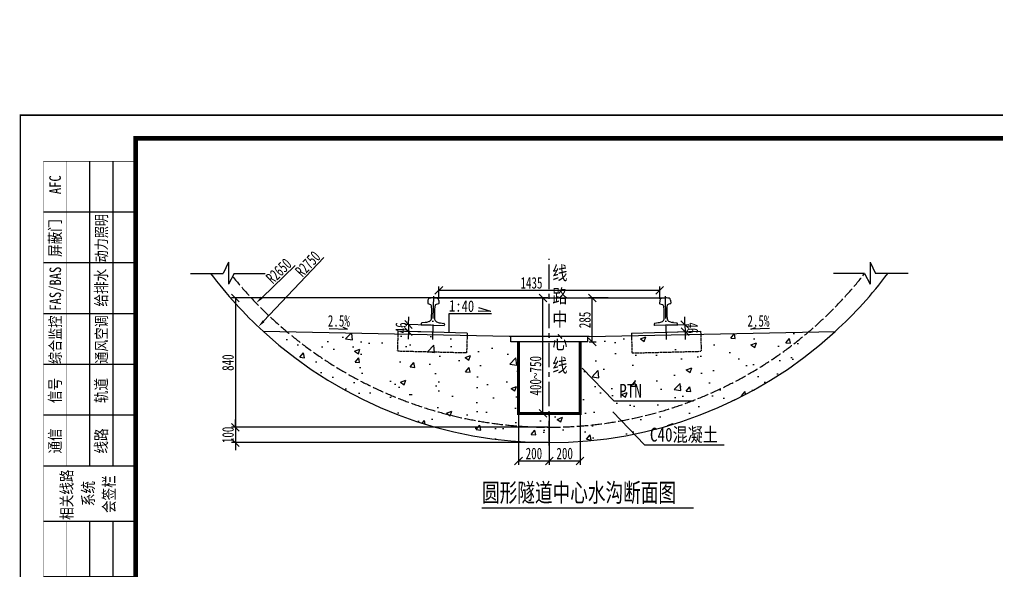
# Model space of a CAD drawing. Header units: inches. Extents: x -74742 to 562475, y -20348 to -3846.
# Drawn here: x 527814 to 534161, y -14392 to -10811 of the extents above; entities that cross this region are included whole.
import ezdxf
from ezdxf.enums import TextEntityAlignment as Align

# ---------------------------------------------------------------- set-up
doc = ezdxf.new("R2010")
doc.units = ezdxf.units.IN
doc.header["$MEASUREMENT"] = 0
doc.header["$PDSIZE"] = -1
for name, pattern in [('ACAD_ISO02W100', [15, 12, -3]), ('ACAD_ISO04W100', [30.5, 24, -3, 0.5, -3]), ('CENTER', [50.8, 31.75, -6.35, 6.35, -6.35]), ('DASHED', [0.5, 0.35, -0.15])]:
    doc.linetypes.add(name, pattern=pattern)
doc.layers.get('DEFPOINTS').update_dxf_attribs({"color": 250})
for name, color, linetype in [('2', 4, 'Continuous'), ('4', 4, 'Continuous'), ('Axes', 7, 'ACAD_ISO04W100'), ('BZ', 7, 'Continuous'), ('GesoftDrawFrameCountersignBlockLayer', 7, 'Continuous'), ('GesoftDrawFrameCountersignLayer', 7, 'Continuous'), ('GesoftDrawFrameFrameBlockLayer', 7, 'Continuous'), ('GesoftDrawFrameInLineLayer', 85, 'Continuous'), ('GesoftDrawFrameOutLineLayer', 180, 'Continuous'), ('GesoftDrawFrameTitleLayer', 7, 'Continuous'), ('Main', 4, 'Continuous'), ('Secondary', 7, 'Continuous'), ('图标注', 3, 'Continuous'), ('尺寸标注', 7, 'Continuous'), ('标注', 3, 'Continuous')]:
    doc.layers.add(name, color=color, linetype=linetype)
doc.styles.add('HZ', font='SimSun.ttf', dxfattribs={"width": 0.7})
doc.styles.add('HZTXT', font='SimSun.ttf', dxfattribs={"width": 0.8})
doc.styles.add('图标注', font='SimSun.ttf', dxfattribs={"width": 0.7})
doc.styles.add('宋体', font='SimSun.ttf', dxfattribs={"width": 0.8})
doc.styles.add('宋体样式', font='SimSun.ttf', dxfattribs={"width": 0.8})
doc.styles.add('宋体样式宽度0.8', font='SimSun.ttf', dxfattribs={"width": 0.8})
doc.styles.add('条形码', font='BC_C39.FBC', dxfattribs={"height": 11})
doc.dimstyles.new('尺寸标注', dxfattribs={"dimtxt": 75, "dimasz": 50, "dimexe": 25, "dimexo": 10, "dimgap": 10, "dimtad": 1, "dimdec": 0, "dimzin": 0, "dimdsep": 46, "dimtxsty": 'HZ', "dimblk": 'OBLIQUE', "dimcen": 0.09, "dimclrt": 7, "dimazin": 2, "dimtfac": 1, "dimtdec": 0, "dimtix": 1, "dimtmove": 1, "dimatfit": 3, "dimfxl": 0, "dimtolj": 1, "dimtzin": 0, "dimarcsym": 0})

# ---------------------------------------------------------------- blocks, each defined once
blk = doc.blocks.new('_OBLIQUE')
at = {"color": 0, "linetype": 'ByBlock'}
blk.add_line((-0.5, -0.5), (0.5, 0.5), dxfattribs=at)
blk = doc.blocks.new('*D23')
at = {"layer": 'BZ', "color": 0, "lineweight": -2, "transparency": 16777216}
for p, q in [((530538.6, -12627.2), (530538.6, -12545.8)), ((531973.5, -12627.2), (531973.5, -12545.8)), ((530538.6, -12570.8), (531973.5, -12570.8))]:
    blk.add_line(p, q, dxfattribs=at)
at = {"layer": 'DEFPOINTS', "color": 0, "transparency": 16777216}
for p in [(531973.5, -12570.8), (530538.6, -12637.2), (531973.5, -12637.2)]:
    blk.add_point(p, dxfattribs=at)
at = {"layer": 'BZ', "color": 0, "lineweight": -2, "transparency": 16777216, "xscale": 50, "yscale": 50, "zscale": 50, "rotation": 180}
blk.add_blockref('_OBLIQUE', (530538.6, -12570.8), dxfattribs=at)
at = {"layer": 'BZ', "color": 0, "lineweight": -2, "transparency": 16777216, "xscale": 50, "yscale": 50, "zscale": 50}
blk.add_blockref('_OBLIQUE', (531973.5, -12570.8), dxfattribs=at)
at = {"layer": 'BZ', "color": 7, "transparency": 16777216, "insert": (531140.4, -12523.3), "char_height": 75, "attachment_point": 5, "style": 'HZ'}
blk.add_mtext('\\A1;1435', dxfattribs=at)
blk = doc.blocks.new('*D24')
at = {"layer": 'BZ', "color": 0, "lineweight": -2, "transparency": 16777216}
for p, q in [((530538.6, -12627.2), (530538.6, -12545.8)), ((531973.5, -12627.2), (531973.5, -12545.8)), ((530538.6, -12570.8), (531973.5, -12570.8))]:
    blk.add_line(p, q, dxfattribs=at)
at = {"layer": 'DEFPOINTS', "color": 0, "transparency": 16777216}
for p in [(531973.5, -12570.8), (530538.6, -12637.2), (531973.5, -12637.2)]:
    blk.add_point(p, dxfattribs=at)
at = {"layer": 'BZ', "color": 0, "lineweight": -2, "transparency": 16777216, "xscale": 50, "yscale": 50, "zscale": 50, "rotation": 180}
blk.add_blockref('_OBLIQUE', (530538.6, -12570.8), dxfattribs=at)
at = {"layer": 'BZ', "color": 0, "lineweight": -2, "transparency": 16777216, "xscale": 50, "yscale": 50, "zscale": 50}
blk.add_blockref('_OBLIQUE', (531973.5, -12570.8), dxfattribs=at)
at = {"layer": 'BZ', "color": 7, "transparency": 16777216, "insert": (531140.4, -12523.3), "char_height": 75, "attachment_point": 5, "style": 'HZ'}
blk.add_mtext('\\A1;1435', dxfattribs=at)
blk = doc.blocks.new('*D12')
at = {"layer": 'BZ', "color": 0, "lineweight": -2, "transparency": 16777216}
for p, q in [((531246.1, -12621), (529191.4, -12621)), ((529216.4, -12621), (529216.4, -13461)), ((531246.1, -13461), (529191.4, -13461))]:
    blk.add_line(p, q, dxfattribs=at)
at = {"layer": 'DEFPOINTS', "color": 0, "transparency": 16777216}
for p in [(531256.1, -12621), (529216.4, -13461), (531256.1, -13461)]:
    blk.add_point(p, dxfattribs=at)
at = {"layer": 'BZ', "color": 0, "lineweight": -2, "transparency": 16777216, "xscale": 50, "yscale": 50, "zscale": 50}
for p, rotation in [((529216.4, -12621), 90), ((529216.4, -13461), 270)]:
    blk.add_blockref('_OBLIQUE', p, dxfattribs=dict(at, rotation=rotation))
at = {"layer": 'BZ', "color": 7, "transparency": 16777216, "insert": (529168.9, -13041), "char_height": 75, "attachment_point": 5, "rotation": 90, "style": 'HZ'}
blk.add_mtext('\\A1;840', dxfattribs=at)
blk = doc.blocks.new('*D10')
at = {"layer": 'BZ', "color": 0, "lineweight": -2, "transparency": 16777216}
for p, q in [((531246.1, -12621), (531189.6, -12621)), ((531214.6, -13371), (531214.6, -12621)), ((531246.1, -13371), (531189.6, -13371))]:
    blk.add_line(p, q, dxfattribs=at)
at = {"layer": 'DEFPOINTS', "color": 0, "transparency": 16777216}
for p in [(531214.6, -12621), (531256.1, -12621), (531256.1, -13371)]:
    blk.add_point(p, dxfattribs=at)
at = {"layer": 'BZ', "color": 0, "lineweight": -2, "transparency": 16777216, "xscale": 50, "yscale": 50, "zscale": 50}
for p, rotation in [((531214.6, -12621), 90), ((531214.6, -13371), 270)]:
    blk.add_blockref('_OBLIQUE', p, dxfattribs=dict(at, rotation=rotation))
at = {"layer": 'BZ', "color": 7, "transparency": 16777216, "insert": (531167.1, -13126.5), "char_height": 75, "attachment_point": 5, "rotation": 90, "style": 'HZ'}
blk.add_mtext('\\A1;400{\\fTimes New Roman|b0|i0|c0|p18;~}750', dxfattribs=at)
blk = doc.blocks.new('*D8')
at = {"layer": 'BZ', "color": 0, "lineweight": -2, "transparency": 16777216}
for p, q in [((531056.1, -13381), (531056.1, -13704.6)), ((531256.1, -13381), (531256.1, -13704.6)), ((531056.1, -13679.6), (531256.1, -13679.6))]:
    blk.add_line(p, q, dxfattribs=at)
at = {"layer": 'DEFPOINTS', "color": 0, "transparency": 16777216}
for p in [(531056.1, -13371), (531256.1, -13371), (531256.1, -13679.6)]:
    blk.add_point(p, dxfattribs=at)
at = {"layer": 'BZ', "color": 0, "lineweight": -2, "transparency": 16777216, "xscale": 50, "yscale": 50, "zscale": 50, "rotation": 180}
blk.add_blockref('_OBLIQUE', (531056.1, -13679.6), dxfattribs=at)
at = {"layer": 'BZ', "color": 0, "lineweight": -2, "transparency": 16777216, "xscale": 50, "yscale": 50, "zscale": 50}
blk.add_blockref('_OBLIQUE', (531256.1, -13679.6), dxfattribs=at)
at = {"layer": 'BZ', "color": 7, "transparency": 16777216, "insert": (531156.1, -13632.1), "char_height": 75, "attachment_point": 5, "style": 'HZ'}
blk.add_mtext('\\A1;200', dxfattribs=at)
blk = doc.blocks.new('*D19')
at = {"layer": 'DEFPOINTS', "color": 0, "transparency": 16777216}
for p in [(531256.1, -13371), (531456.1, -13371), (531456.1, -13679.6)]:
    blk.add_point(p, dxfattribs=at)
at = {"layer": '尺寸标注', "color": 0, "lineweight": -2, "transparency": 16777216}
for p, q in [((531256.1, -13381), (531256.1, -13704.6)), ((531456.1, -13381), (531456.1, -13704.6)), ((531256.1, -13679.6), (531456.1, -13679.6))]:
    blk.add_line(p, q, dxfattribs=at)
at = {"layer": '尺寸标注', "color": 0, "lineweight": -2, "transparency": 16777216, "xscale": 50, "yscale": 50, "zscale": 50, "rotation": 180}
blk.add_blockref('_OBLIQUE', (531256.1, -13679.6), dxfattribs=at)
at = {"layer": '尺寸标注', "color": 0, "lineweight": -2, "transparency": 16777216, "xscale": 50, "yscale": 50, "zscale": 50}
blk.add_blockref('_OBLIQUE', (531456.1, -13679.6), dxfattribs=at)
at = {"layer": '尺寸标注', "color": 7, "transparency": 16777216, "insert": (531356.1, -13632.1), "char_height": 75, "attachment_point": 5, "style": 'HZ'}
blk.add_mtext('\\A1;200', dxfattribs=at)
blk = doc.blocks.new('*D15')
at = {"layer": 'DEFPOINTS', "color": 0, "transparency": 16777216}
for p in [(531256.1, -10811), (529351.8, -12654)]:
    blk.add_point(p, dxfattribs=at)
at = {"layer": '尺寸标注', "color": 0, "lineweight": -2, "transparency": 16777216}
blk.add_line((529604.4, -12409.5), (529387.7, -12619.2), dxfattribs=at)
at = {"layer": '尺寸标注', "color": 0, "transparency": 16777216}
blk.add_solid([(529381.9, -12613.2), (529393.5, -12625.2), (529351.8, -12654)], dxfattribs=at)
at = {"layer": '尺寸标注', "color": 7, "transparency": 16777216, "insert": (529499, -12445.4), "char_height": 75, "attachment_point": 5, "rotation": 44.06209, "style": 'HZ'}
blk.add_mtext('\\A1;R2650', dxfattribs=at)
blk = doc.blocks.new('*D16')
at = {"layer": 'DEFPOINTS', "color": 0, "transparency": 16777216}
for p in [(531256.1, -10811), (529365.7, -12808.3)]:
    blk.add_point(p, dxfattribs=at)
at = {"layer": '尺寸标注', "color": 0, "lineweight": -2, "transparency": 16777216}
blk.add_line((529791.2, -12358.7), (529400, -12772), dxfattribs=at)
at = {"layer": '尺寸标注', "color": 0, "transparency": 16777216}
blk.add_solid([(529394, -12766.2), (529406.1, -12777.7), (529365.7, -12808.3)], dxfattribs=at)
at = {"layer": '尺寸标注', "color": 7, "transparency": 16777216, "insert": (529687.4, -12399.2), "char_height": 75, "attachment_point": 5, "rotation": 46.57407, "style": 'HZ'}
blk.add_mtext('\\A1;R2750', dxfattribs=at)
blk = doc.blocks.new('*D25')
at = {"layer": 'DEFPOINTS', "color": 0, "transparency": 16777216}
for p in [(531256.1, -13461), (529216.4, -13561), (531256.1, -13561)]:
    blk.add_point(p, dxfattribs=at)
at = {"layer": '尺寸标注', "color": 0, "lineweight": -2, "transparency": 16777216}
for p, q in [((529216.4, -13461), (529216.4, -13411)), ((531246.1, -13461), (529191.4, -13461)), ((529216.4, -13461), (529216.4, -13561)), ((531246.1, -13561), (529191.4, -13561)), ((529216.4, -13561), (529216.4, -13611))]:
    blk.add_line(p, q, dxfattribs=at)
at = {"layer": '尺寸标注', "color": 0, "lineweight": -2, "transparency": 16777216, "xscale": 50, "yscale": 50, "zscale": 50}
for p, rotation in [((529216.4, -13461), 270), ((529216.4, -13561), 90)]:
    blk.add_blockref('_OBLIQUE', p, dxfattribs=dict(at, rotation=rotation))
at = {"layer": '尺寸标注', "color": 7, "transparency": 16777216, "insert": (529168.9, -13511), "char_height": 75, "attachment_point": 5, "rotation": 90, "style": 'HZ'}
blk.add_mtext('\\A1;100', dxfattribs=at)
blk = doc.blocks.new('*D13')
at = {"color": 0, "lineweight": -2, "transparency": 16777216}
for p, q in [((531638.1, -12621), (531510, -12621)), ((531535, -12906.5), (531535, -12621)), ((531516.1, -12906.5), (531560, -12906.5))]:
    blk.add_line(p, q, dxfattribs=at)
at = {"layer": 'DEFPOINTS', "color": 0, "transparency": 16777216}
for p in [(531535, -12621), (531648.1, -12621), (531506.1, -12906.5)]:
    blk.add_point(p, dxfattribs=at)
at = {"color": 0, "lineweight": -2, "transparency": 16777216, "xscale": 50, "yscale": 50, "zscale": 50}
for p, rotation in [((531535, -12621), 90), ((531535, -12906.5), 270)]:
    blk.add_blockref('_OBLIQUE', p, dxfattribs=dict(at, rotation=rotation))
at = {"color": 7, "transparency": 16777216, "insert": (531487.5, -12763.7), "char_height": 75, "attachment_point": 5, "rotation": 90, "style": 'HZ'}
blk.add_mtext('\\A1;285', dxfattribs=at)
blk = doc.blocks.new('杭州4号线二期会签定义_2e1cf7a908f61d0b50dc33cccab90907')
at = {"layer": 'GesoftDrawFrameCountersignLayer', "color": 7}
for p, q in [((0, 271), (-20, 271)), ((0, 260), (-20, 260)), ((0, 249), (-20, 249)), ((0, 238), (-20, 238)), ((0, 227), (-20, 227)), ((0, 216), (-20, 216)), ((0, 204), (-20, 204)), ((0, 192), (-20, 192)), ((0, 180), (-20, 180)), ((0, 168), (-20, 168)), ((0, 156), (-20, 156)), ((0, 144), (-20, 144)), ((0, 132), (-20, 132)), ((0, 120), (-20, 120)), ((0, 108), (-20, 108)), ((0, 96), (-20, 96)), ((0, 84), (-20, 84)), ((0, 72), (-20, 72)), ((0, 60), (-20, 60)), ((0, 48), (-20, 48)), ((0, 36), (-20, 36)), ((0, 24), (-20, 24)), ((0, 12), (-20, 12)), ((0, 0), (-20, 0))]:
    blk.add_line(p, q, dxfattribs=at)
for points in [[(0, 285), (0, 0)], [(-10, 282), (-10, 216)], [(-5, 282), (-5, 216)], [(-10, 204), (-10, 0)], [(-5, 204), (-5, 0)]]:
    blk.add_lwpolyline(points, dxfattribs=at)
at = {"layer": 'GesoftDrawFrameCountersignLayer', "color": 7, "const_width": 0.1}
for points in [[(0, 282), (-20, 282)], [(-20, 282), (-20, 0)], [(-15, 282), (-15, 216)], [(-15, 204), (-15, 0)]]:
    blk.add_lwpolyline(points, dxfattribs=at)
at = {"layer": 'GesoftDrawFrameCountersignLayer', "color": 7, "style": '宋体样式宽度0.8', "width": 0.8}
for s, height, p in [('AFC', 2.5, (-16.23, 274.9)), ('屏蔽门', 2.5, (-16.23, 261.3)), ('动力照明', 2.4, (-6.23, 260.11)), ('FAS/BAS', 2.5, (-16.18, 249.65)), ('给排水', 2.5, (-6.23, 250.53)), ('综合监控', 2.4, (-16.23, 238.11)), ('通风空调', 2.4, (-6.23, 238.15)), ('信号', 2.5, (-16.23, 229.63)), ('轨道', 2.5, (-6.23, 229.63)), ('通信', 2.5, (-16.23, 218.69)), ('线路', 2.5, (-6.23, 218.69)), ('相关线路', 2.5, (-13.71, 204.33)), ('会签栏', 2.5, (-4.54, 205.81)), ('系统', 2.5, (-9.05, 207.31)), ('导向标识', 2.5, (-16.23, 180.42)), ('大里程区间', 2, (-6.48, 180.42)), ('小里程区间', 2, (-6.48, 168.42)), ('装修', 2.5, (-16.23, 171.23)), ('电力监控', 2.5, (-16.23, 156.42)), ('民用通信', 2.5, (-6.23, 156.42)), ('杂散电流', 2.5, (-16.23, 144.42)), ('轨旁', 2.5, (-6.23, 147.23)), ('接触网', 2.5, (-16.23, 133.8)), ('管线综合', 2.5, (-6.23, 132.42)), ('供电系统', 2.5, (-16.23, 120.42)), ('人防', 2.5, (-6.23, 123.23)), ('轨道', 2.5, (-16.23, 111.23)), ('电扶梯', 2.5, (-6.23, 109.8)), ('限界', 2.5, (-16.23, 99.23)), ('屏蔽门', 2.5, (-6.23, 97.8)), ('线路', 2.5, (-16.23, 87.23)), ('AFC', 2.5, (-6.23, 87.9)), ('气灭', 2.5, (-16.23, 75.23)), ('门禁', 2.5, (-6.23, 75.23)), ('动照', 2.5, (-16.23, 63.23)), ('BAS', 2.5, (-6.23, 63.9)), ('给排水', 2.5, (-16.23, 49.8)), ('FAS', 2.5, (-6.23, 51.9)), ('通风空调', 2.5, (-16.23, 36.42)), ('综合监控', 2.5, (-6.23, 36.42)), ('结构', 2.5, (-16.23, 27.23)), ('信号', 2.5, (-6.23, 27.23)), ('建筑', 2.5, (-16.23, 15.23)), ('通信', 2.5, (-6.23, 15.23)), ('会签专业   ', 2.5, (-16.23, 0.39)), ('会签专业   ', 2.5, (-5.73, 0.39)), ('签名', 2.5, (-10.85, 3.22)), ('签名', 2.5, (-1.35, 3.22))]:
    blk.add_text(s, height=height, rotation=90, dxfattribs=at).set_placement(p)
blk = doc.blocks.new('1.75_cc4a936f11f0dce201581042e7c3c253')
at = {"layer": 'GesoftDrawFrameInLineLayer', "color": 0, "const_width": 1}
blk.add_lwpolyline([(0, 0), (0, 287), (-1125, 287), (-1125, 0), (0, 0)], dxfattribs=at)
at = {"layer": 'GesoftDrawFrameOutLineLayer', "color": 0, "const_width": 0.35}
blk.add_lwpolyline([(5, -5), (5, 292), (-1150, 292), (-1150, -5), (5, -5)], dxfattribs=at)
blk = doc.blocks.new('GESOFT00000000NEW_049a35bf7f0736cc4250df00ece10f93_cc4a936f11f0dce201581042e7c3c253_2e1cf7a908f61d0b50dc33cccab90907')
at = {"layer": 'GesoftDrawFrameCountersignBlockLayer'}
blk.add_blockref('杭州4号线二期会签定义_2e1cf7a908f61d0b50dc33cccab90907', (-1125, 0), dxfattribs=at)
at = {"layer": 'GesoftDrawFrameFrameBlockLayer'}
blk.add_blockref('1.75_cc4a936f11f0dce201581042e7c3c253', (0, 0), dxfattribs=at)
at = {"layer": 'GesoftDrawFrameTitleLayer', "color": 7, "style": '条形码', "width": 2}
blk.add_attdef('BARCODE', (-2.8, 60.5), '', height=6, rotation=90, dxfattribs=at)
at = {"layer": 'GesoftDrawFrameTitleLayer', "style": '宋体样式'}
for tag, height, width, p in [('GCMC0', 3.6, 0.8, (-40, 43.4)), ('SHEJI', 2.5, 0.8, (-154, 35.2)), ('SHEJI2', 2.5, 0.8, (-137.76, 35.27)), ('SJJD', 2.5, 0.8, (-14, 34.4)), ('JIAOHE', 2.5, 0.8, (-154, 28.8)), ('JIAOHE2', 2.5, 0.8, (-137.61, 28.83)), ('VERSION0', 2.5, 0.8, (-14, 26.4)), ('ZTSD', 2.5, 0.8, (-190, 24)), ('ZYFZR1', 2.5, 0.8, (-154, 22.4)), ('ZYFZR2', 2.5, 0.8, (-137.76, 22.24)), ('CEMING', 4, 0.7, (-84, 22.59)), ('BILI', 2.5, 0.8, (-14, 18.4)), ('XMFZR1', 2.5, 0.8, (-154, 16)), ('XMFZR2', 2.5, 0.8, (-137.98, 16.22)), ('DOCNAME0', 3.5, 0.9, (-84, 13.27)), ('SENHE', 2.5, 0.8, (-154, 9.6)), ('SENHE2', 2.5, 0.8, (-137.41, 9.52)), ('DOCNAME2', 3.5, 0.9, (-84, 9.42)), ('RIQI', 2.5, 0.8, (-14, 10.4)), ('XTSD', 2.5, 0.8, (-190, 4.8)), ('SENDING', 2.5, 0.8, (-154, 3.2)), ('SENDING2', 2.5, 0.8, (-137.41, 3.81)), ('TUHAO', 2.5, 0.8, (-91.5, 3.2)), ('PROJECTNO', 2.5, 0.8, (-47.5, 3.2)), ('PAGENUMBER', 2.5, 0.8, (-31.78, 3.83)), ('PAGECOUNT', 2.5, 0.8, (-10.8, 3.83))]:
    blk.add_attdef(tag, text='', height=height, dxfattribs=dict(at, width=width)).set_placement(p, align=Align.MIDDLE_CENTER)
blk.add_attdef('PIANMING', text='', height=4, dxfattribs=at).set_placement((-84, 31.09), align=Align.MIDDLE_CENTER)
blk = doc.blocks.new('*D136')
at = {"layer": 'DEFPOINTS', "color": 0, "transparency": 16777216}
for p in [(530499.1, -12797), (530340.7, -12839), (530498, -12843)]:
    blk.add_point(p, dxfattribs=at)
at = {"layer": '尺寸标注', "color": 0, "lineweight": -2, "transparency": 16777216}
for p, q in [((530341.9, -12793.1), (530343.1, -12743.1)), ((530489.1, -12796.7), (530316.9, -12792.4)), ((530341.9, -12793.1), (530340.7, -12839)), ((530488, -12842.7), (530315.7, -12838.4)), ((530340.7, -12839), (530339.5, -12889))]:
    blk.add_line(p, q, dxfattribs=at)
at = {"layer": '尺寸标注', "color": 0, "lineweight": -2, "transparency": 16777216, "xscale": 50, "yscale": 50, "zscale": 50}
for p, rotation in [((530340.7, -12839), 88.56790381606521), ((530341.9, -12793.1), 268.5679038160652)]:
    blk.add_blockref('_OBLIQUE', p, dxfattribs=dict(at, rotation=rotation))
at = {"layer": '尺寸标注', "color": 7, "transparency": 16777216, "insert": (530293.8, -12814.9), "char_height": 75, "attachment_point": 5, "rotation": 88.5679, "style": 'HZ'}
blk.add_mtext('\\A1;46', dxfattribs=at)
blk = doc.blocks.new('*D137')
at = {"layer": 'DEFPOINTS', "color": 0, "transparency": 16777216}
for p in [(532013, -12797), (532014.1, -12843), (532138.6, -12839.9)]:
    blk.add_point(p, dxfattribs=at)
at = {"layer": '尺寸标注', "color": 0, "lineweight": -2, "transparency": 16777216}
for p, q in [((532137.4, -12793.9), (532136.2, -12743.9)), ((532023, -12796.7), (532162.4, -12793.2)), ((532137.4, -12793.9), (532138.6, -12839.9)), ((532024.1, -12842.7), (532163.6, -12839.2)), ((532138.6, -12839.9), (532139.8, -12889.8))]:
    blk.add_line(p, q, dxfattribs=at)
at = {"layer": '尺寸标注', "color": 0, "lineweight": -2, "transparency": 16777216, "xscale": 50, "yscale": 50, "zscale": 50}
for p, rotation in [((532137.4, -12793.9), 271.4321002293535), ((532138.6, -12839.9), 91.43210022935348)]:
    blk.add_blockref('_OBLIQUE', p, dxfattribs=dict(at, rotation=rotation))
at = {"layer": '尺寸标注', "color": 7, "transparency": 16777216, "insert": (532185.5, -12815.7), "char_height": 75, "attachment_point": 5, "rotation": 271.4321, "style": 'HZ'}
blk.add_mtext('\\A1;46', dxfattribs=at)

msp = doc.modelspace()

# ---------------------------------------------------------------- hatches: boundary and pattern name
at = {"layer": '尺寸标注'}
h = msp.add_hatch(dxfattribs=at)
h.set_pattern_fill('AR-CONC', color=256, scale=50)
h.set_pattern_definition([(50, (606452.37, -8626.6), (358.6301, -31.3761), [37.5, -412.5]), (355, (606452.37, -8626.6), (-69.3757, 376.096), [30, -330]), (100.45144, (606482.25, -8629.2), (289.2544, 344.72), [31.8701, -350.571]), (46.1842, (606452.37, -8526.6), (533.6207, -82.7596), [56.25, -618.75]), (96.6356, (606496.84, -8533.5), (467.331, 487.0593), [47.805, -525.857]), (351.1842, (606452.37, -8526.6), (467.331, 487.0593), [45, -495]), (21, (606502.37, -8551.6), (298.4535, -201.3094), [37.5, -412.5]), (326, (606502.37, -8551.6), (121.6577, 362.575), [30, -330]), (71.45144, (606527.24, -8568.37), (420.1112, 161.2656), [31.8701, -350.571]), (37.5, (606452.37, -8626.59), (6.07993, 166.44693), [0, -326, 0, -335, 0, -331.25]), (7.5, (606452.37, -8626.6), (131.53477, 197.20586), [0, -191, 0, -318.5, 0, -126.25]), (327.5, (606340.87, -8626.59), (266.91122, -11.27744), [0, -125, 0, -390, 0, -517.5]), (317.5, (606290.87, -8626.6), (291.5931, 50.0525), [0, -162.5, 0, -259, 0, -367.5])])
edge = h.paths.add_edge_path()
edge.add_line((533112.54, -12839.83), (531506.06, -12871.76))
edge.add_line((531506.06, -12871.76), (531509.95, -12905.87))
edge.add_line((531509.95, -12905.87), (531456.06, -12906.46))
edge.add_line((531456.06, -12906.46), (531456.06, -13371.04))
edge.add_line((531456.06, -13371.04), (531056.06, -13371.04))
edge.add_line((531056.06, -13371.04), (531056.06, -12906.46))
edge.add_line((531056.06, -12906.46), (531006.06, -12906.46))
edge.add_line((531006.06, -12906.46), (531006.06, -12871.46))
edge.add_line((531006.06, -12871.46), (529399.57, -12839.83))
edge.add_arc((531256.06, -10811.04), 2750, 227.539241, 270)
edge.add_arc((531256.06, -10811.04), 2750, 270, 312.460759)

# ---------------------------------------------------------------- linework, layer by layer
at = {"color": 7}
for q in [(530797.84, -12684.76), (530795.11, -12706.9)]:
    msp.add_line((530877.12, -12708.42), q, dxfattribs=at)
at = {"const_width": 20}
msp.add_lwpolyline([(531056.06, -12906.46), (531056.06, -13371.04), (531456.06, -13371.04), (531456.06, -12906.46)], dxfattribs=at)
at = {"layer": '2', "color": 2, "ltscale": 6}
for p, q in [((529170.97, -12387.54), (529136.8, -12460.96)), ((529170.97, -12387.54), (529136.8, -12460.96)), ((529170.97, -12387.54), (529170.97, -12531.18)), ((529170.97, -12387.54), (529170.97, -12531.18)), ((533341.15, -12387.54), (533341.15, -12531.18)), ((533341.15, -12387.54), (533341.15, -12531.18)), ((533341.15, -12387.54), (533375.32, -12460.96)), ((528924.59, -12460.96), (529136.8, -12460.96)), ((529209.1, -12460.96), (529170.97, -12531.18)), ((529209.1, -12460.96), (529170.97, -12531.18)), ((529209.1, -12460.96), (529410.07, -12460.96)), ((529209.1, -12460.96), (529410.07, -12460.96)), ((533303.02, -12460.96), (533102.04, -12460.96)), ((533303.02, -12460.96), (533102.04, -12460.96)), ((533303.02, -12460.96), (533341.15, -12531.18)), ((533303.02, -12460.96), (533341.15, -12531.18)), ((533587.52, -12460.96), (533375.32, -12460.96)), ((533587.52, -12460.96), (533375.32, -12460.96))]:
    msp.add_line(p, q, dxfattribs=at)
for start, end in [(216.867759, 227.539241), (312.460759, 323.132241)]:
    msp.add_arc((531256.06, -10811.04), 2750, start, end, dxfattribs=at)
at = {"layer": '2', "color": 2, "linetype": 'ACAD_ISO02W100', "ltscale": 6}
for centre, radius, start, end in [((531256.06, -10811.04), 2650, 219.104565, 270), ((531256.06, -10861.04), 2600, 270, 321.969751)]:
    msp.add_arc(centre, radius, start, end, dxfattribs=at)
at = {"layer": '4'}
for p, q in [((530817.86, -13983.92), (532192.75, -13983.92)), ((530976.25, -13983.92), (531415.7, -13983.92))]:
    msp.add_line(p, q, dxfattribs=at)
at = {"layer": 'Axes', "color": 6, "linetype": 'CENTER', "ltscale": 5}
msp.add_line((531256.06, -13578.87), (531256.06, -12366.84), dxfattribs=at)
at = {"layer": 'Axes', "ltscale": 6}
for p, q in [((530503.8, -12609.85), (530496.79, -12890.14)), ((530503.8, -12609.85), (530496.79, -12890.14)), ((532008.32, -12609.85), (532015.33, -12890.14)), ((532008.32, -12609.85), (532015.33, -12890.14))]:
    msp.add_line(p, q, dxfattribs=at)
at = {"layer": 'BZ', "linetype": 'DASHED', "ltscale": 20}
for p, q in [((530272.36, -12857.28), (530268.69, -12967.23)), ((530272.36, -12857.28), (530268.69, -12967.23)), ((530722.32, -12866.28), (530718.58, -12978.48)), ((531789.79, -12866.28), (531793.53, -12978.48)), ((532239.76, -12857.28), (532243.42, -12967.23)), ((532239.76, -12857.28), (532243.42, -12967.23)), ((530718.58, -12978.48), (530268.69, -12967.23)), ((531793.53, -12978.48), (532243.42, -12967.23))]:
    msp.add_line(p, q, dxfattribs=at)
at = {"layer": 'BZ'}
for p, q in [((530273.02, -12837.34), (530272.36, -12857.28)), ((530722.91, -12848.59), (530722.32, -12866.28)), ((530722.85, -12850.46), (530722.32, -12866.28)), ((531789.2, -12848.59), (531789.79, -12866.28)), ((531789.27, -12850.46), (531789.79, -12866.28)), ((532239.09, -12837.34), (532239.76, -12857.28))]:
    msp.add_line(p, q, dxfattribs=at)
at = {"layer": 'BZ', "color": 4}
for p, q in [((531516.06, -12871.76), (530996.06, -12871.76)), ((531456.06, -12906.46), (531456.06, -13371.04)), ((531056.06, -13371.04), (531456.06, -13371.04))]:
    msp.add_line(p, q, dxfattribs=at)
at = {"layer": 'Main'}
for p, q in [((530996.06, -12871.76), (529399.57, -12839.83)), ((531006.06, -12906.46), (531006.06, -12871.46)), ((531506.06, -12906.46), (531506.06, -12871.76)), ((531516.06, -12871.76), (533112.54, -12839.83)), ((531506.06, -12906.46), (531006.06, -12906.46)), ((531056.06, -13371.04), (531056.06, -12906.46))]:
    msp.add_line(p, q, dxfattribs=at)
msp.add_arc((531256.06, -10811.04), 2750, 227.539241, 312.460759, dxfattribs=at)
at = {"layer": 'Secondary'}
for p, q in [((530503.52, -12621.04), (532008.6, -12621.04)), ((530503.52, -12621.04), (532008.6, -12621.04)), ((530467.69, -12635.47), (530466.23, -12654.9)), ((530467.69, -12635.47), (530466.23, -12654.9)), ((530467.54, -12656.93), (530484.66, -12663.13)), ((530467.54, -12656.93), (530484.66, -12663.13)), ((530537.65, -12658.69), (530520.25, -12664.02)), ((530537.65, -12658.69), (530520.25, -12664.02)), ((530538.58, -12637.25), (530539.06, -12656.73)), ((530538.58, -12637.25), (530539.06, -12656.73)), ((531973.54, -12637.25), (531973.06, -12656.73)), ((531973.54, -12637.25), (531973.06, -12656.73)), ((531974.47, -12658.69), (531991.87, -12664.02)), ((531974.47, -12658.69), (531991.87, -12664.02)), ((532044.58, -12656.93), (532027.46, -12663.13)), ((532044.58, -12656.93), (532027.46, -12663.13)), ((532044.43, -12635.47), (532045.89, -12654.9)), ((532044.43, -12635.47), (532044.53, -12639.5)), ((532044.43, -12635.47), (532045.89, -12654.9)), ((532044.43, -12635.47), (532044.53, -12639.5)), ((530880.56, -12723.87), (530603.76, -12723.87)), ((530880.56, -12723.87), (530603.76, -12723.87)), ((530603.76, -12723.87), (530603.76, -12846.49)), ((530424.35, -12786.7), (530424.14, -12795.11)), ((530424.35, -12786.7), (530424.14, -12795.11)), ((530424.14, -12795.11), (530425.39, -12795.14)), ((530424.14, -12795.11), (530425.39, -12795.14)), ((530425.39, -12795.14), (530572.85, -12798.83)), ((530425.39, -12795.14), (530572.85, -12798.83)), ((530449.59, -12780.96), (530428.01, -12782.81)), ((530449.59, -12780.96), (530428.01, -12782.81)), ((530457.86, -12779.35), (530449.59, -12780.96)), ((530457.86, -12779.35), (530449.59, -12780.96)), ((530475.88, -12773.84), (530457.86, -12779.35)), ((530475.88, -12773.84), (530457.86, -12779.35)), ((530523.47, -12775.03), (530541.19, -12781.44)), ((530523.47, -12775.03), (530541.19, -12781.44)), ((530541.21, -12781.43), (530549.38, -12783.45)), ((530541.21, -12781.43), (530549.38, -12783.45)), ((530549.38, -12783.45), (530570.85, -12786.38)), ((530549.38, -12783.45), (530570.85, -12786.38)), ((530572.85, -12798.83), (530574.09, -12798.86)), ((530572.85, -12798.83), (530574.09, -12798.86)), ((530574.3, -12790.44), (530574.09, -12798.86)), ((530574.3, -12790.44), (530574.09, -12798.86)), ((531937.81, -12790.44), (531938.03, -12798.86)), ((531937.81, -12790.44), (531938.03, -12798.86)), ((531939.27, -12798.83), (531938.03, -12798.86)), ((531939.27, -12798.83), (531938.03, -12798.86)), ((532086.73, -12795.14), (531939.27, -12798.83)), ((532086.73, -12795.14), (531939.27, -12798.83)), ((531962.73, -12783.45), (531941.27, -12786.38)), ((531962.73, -12783.45), (531941.27, -12786.38)), ((531970.91, -12781.43), (531962.73, -12783.45)), ((531970.91, -12781.43), (531962.73, -12783.45)), ((531988.65, -12775.03), (531970.93, -12781.44)), ((531988.65, -12775.03), (531970.93, -12781.44)), ((532036.24, -12773.84), (532054.26, -12779.35)), ((532036.24, -12773.84), (532054.26, -12779.35)), ((532062.53, -12780.96), (532054.26, -12779.35)), ((532062.53, -12780.96), (532054.26, -12779.35)), ((532062.53, -12780.96), (532084.11, -12782.81)), ((532062.53, -12780.96), (532084.11, -12782.81)), ((532087.97, -12795.11), (532086.73, -12795.14)), ((532087.97, -12795.11), (532086.73, -12795.14)), ((532087.76, -12786.7), (532087.97, -12795.11)), ((532087.76, -12786.7), (532087.97, -12795.11)), ((531469.63, -13076.16), (531674.45, -13290.13)), ((531674.45, -13290.13), (532193.16, -13290.13)), ((531674.45, -13290.13), (531933.81, -13290.13)), ((531669.15, -13361.03), (531873.98, -13575)), ((531669.15, -13361.03), (531873.98, -13575)), ((531873.98, -13575), (532392.68, -13575)), ((531873.98, -13575), (532392.68, -13575))]:
    msp.add_line(p, q, dxfattribs=at)
for centre, radius, start, end in [((530480.69, -12635.31), 13, 101.384017, 180.696667), ((530480.69, -12635.31), 13, 101.384017, 180.696667), ((530494.11, -12700.95), 80, 90.254199, 101.532052), ((530494.11, -12700.95), 80, 90.254199, 101.532052), ((530496.13, -12906.53), 285.58, 88.518218, 90.476024), ((530496.13, -12906.53), 285.58, 88.518218, 90.476024), ((530496.6, -12906.54), 285.58, 86.654447, 88.612253), ((530496.6, -12906.54), 285.58, 86.654447, 88.612253), ((530508.91, -12701.32), 80, 75.598418, 86.876272), ((530508.91, -12701.32), 80, 75.598418, 86.876272), ((530525.6, -12636.44), 13, 356.433804, 75.746454), ((530525.6, -12636.44), 13, 356.433804, 75.746454), ((531986.51, -12636.44), 13, 104.253546, 183.566196), ((531986.51, -12636.44), 13, 104.253546, 183.566196), ((532003.21, -12701.32), 80, 93.123728, 104.401582), ((532003.21, -12701.32), 80, 93.123728, 104.401582), ((532015.52, -12906.54), 285.58, 91.387747, 93.345553), ((532015.52, -12906.54), 285.58, 91.387747, 93.345553), ((532015.99, -12906.53), 285.58, 89.523976, 91.481782), ((532015.99, -12906.53), 285.58, 89.523976, 91.481782), ((532018, -12700.95), 80, 78.467948, 89.745801), ((532018, -12700.95), 80, 78.467948, 89.745801), ((532031.43, -12635.31), 13, 359.303333, 78.615983), ((532031.43, -12635.31), 13, 359.303333, 78.615983), ((530468.22, -12655.05), 2, 175.70283, 250.085567), ((530468.22, -12655.05), 2, 175.70283, 250.085567), ((530481.68, -12670.98), 8.39, 28.346041, 69.191713), ((530481.68, -12670.98), 8.39, 28.346041, 69.191713), ((530466.8, -12678.37), 25, 4.364195, 27.057378), ((530466.8, -12678.37), 25, 4.364195, 27.057378), ((530092.97, -12707.82), 399.99, 352.917655, 4.496809), ((530092.97, -12707.82), 399.99, 352.917655, 4.496809), ((530909.21, -12728.27), 399.99, 172.633662, 184.212816), ((530909.21, -12728.27), 399.99, 172.633662, 184.212816), ((530537.32, -12680.13), 25, 150.073093, 172.766276), ((530537.32, -12680.13), 25, 150.073093, 172.766276), ((530522.83, -12672.01), 8.39, 107.938758, 148.78443), ((530522.83, -12672.01), 8.39, 107.938758, 148.78443), ((530537.06, -12656.78), 2, 287.044904, 1.427641), ((530537.06, -12656.78), 2, 287.044904, 1.427641), ((531975.05, -12656.78), 2, 178.572359, 252.955096), ((531975.05, -12656.78), 2, 178.572359, 252.955096), ((531989.29, -12672.01), 8.39, 31.21557, 72.061242), ((531989.29, -12672.01), 8.39, 31.21557, 72.061242), ((531974.8, -12680.13), 25, 7.233724, 29.926907), ((531974.8, -12680.13), 25, 7.233724, 29.926907), ((531602.91, -12728.27), 399.99, 355.787184, 7.366338), ((531602.91, -12728.27), 399.99, 355.787184, 7.366338), ((532419.15, -12707.82), 399.99, 175.503191, 187.082345), ((532419.15, -12707.82), 399.99, 175.503191, 187.082345), ((532045.32, -12678.37), 25, 152.942622, 175.635805), ((532045.32, -12678.37), 25, 152.942622, 175.635805), ((532030.44, -12670.98), 8.39, 110.808287, 151.653959), ((532030.44, -12670.98), 8.39, 110.808287, 151.653959), ((532043.89, -12655.05), 2, 289.914433, 4.29717), ((532043.89, -12655.05), 2, 289.914433, 4.29717), ((530470.05, -12754.71), 20, 286.944584, 353.012177), ((530470.05, -12754.71), 20, 286.944584, 353.012177), ((532042.06, -12754.71), 20, 186.987823, 253.055416), ((532042.06, -12754.71), 20, 186.987823, 253.055416), ((530428.35, -12786.79), 4, 94.910764, 178.570572), ((530428.35, -12786.79), 4, 94.910764, 178.570572), ((530530.25, -12756.22), 20, 184.118294, 250.185887), ((530530.25, -12756.22), 20, 184.118294, 250.185887), ((530570.31, -12790.34), 4, 358.565235, 82.225044), ((530570.31, -12790.34), 4, 358.565235, 82.225044), ((531941.81, -12790.34), 4, 97.774956, 181.434765), ((531941.81, -12790.34), 4, 97.774956, 181.434765), ((531981.87, -12756.22), 20, 289.814113, 355.881706), ((531981.87, -12756.22), 20, 289.814113, 355.881706), ((532083.77, -12786.79), 4, 1.429428, 85.089236), ((532083.77, -12786.79), 4, 1.429428, 85.089236)]:
    msp.add_arc(centre, radius, start, end, dxfattribs=at)
at = {"layer": '图标注'}
for p, q in [((529825.94, -12820.12), (529945.65, -12822.8)), ((529945.65, -12822.8), (529916.54, -12813.46)), ((532566.47, -12822.8), (532595.58, -12813.46)), ((532686.18, -12820.12), (532566.47, -12822.8))]:
    msp.add_line(p, q, dxfattribs=at)
at = {"layer": '尺寸标注', "color": 0}
for p, q in [((530722.91, -12848.59), (530273.02, -12837.34)), ((531256.06, -12871.76), (531256.06, -12877.76)), ((531789.2, -12848.59), (532239.09, -12837.34))]:
    msp.add_line(p, q, dxfattribs=at)

# ---------------------------------------------------------------- block references
at = {"layer": '尺寸标注', "color": 0, "xscale": 30, "yscale": 30, "zscale": 30}
msp.add_blockref('GESOFT00000000NEW_049a35bf7f0736cc4250df00ece10f93_cc4a936f11f0dce201581042e7c3c253_2e1cf7a908f61d0b50dc33cccab90907', (562319.64, -20193.06), dxfattribs=at)

# ---------------------------------------------------------------- texts
at = {"color": 7, "style": 'HZTXT', "width": 0.8}
msp.add_text('1:40', height=75, rotation=358.943468, dxfattribs=at).set_placement((530604.29, -12709.08))
for s, p in [('PTN', (531710.6, -13269.28)), ('C40混凝土', (531910.13, -13554.15))]:
    msp.add_text(s, height=90, dxfattribs=at).set_placement(p)
at = {"color": 7, "insert": (531276.02, -12413.22), "char_height": 90, "width": 49.5268, "attachment_point": 1, "style": 'HZTXT'}
msp.add_mtext('线路中心线', dxfattribs=at)
at = {"layer": '图标注', "style": '图标注', "width": 0.7}
for p in [(529817.37, -12806.95), (532543.38, -12806.95)]:
    msp.add_text('2.5%%%', height=75, dxfattribs=at).set_placement(p)
at = {"layer": '标注', "style": '宋体', "width": 0.7}
msp.add_text('圆形隧道中心水沟断面图', height=120, dxfattribs=at).set_placement((530819.25, -13945.97))

# ---------------------------------------------------------------- dimensions: what is measured, and where the dimension line sits
dim = msp.add_linear_dim(base=(531534.95, -12621.04), p1=(531506.06, -12906.46), p2=(531648.06, -12621.04), angle=90, dimstyle='尺寸标注')
dim.commit()
dim.dimension.update_dxf_attribs({"geometry": '*D13', "text_midpoint": (531487.45, -12763.75)})
at = {"layer": 'BZ'}
for picture in ['*D23', '*D24']:
    dim = msp.add_linear_dim(base=(531973.54, -12570.83), p1=(530538.58, -12637.25), p2=(531973.54, -12637.25), dimstyle='尺寸标注', dxfattribs=at)
    dim.commit()
    dim.dimension.update_dxf_attribs({"geometry": picture, "text_midpoint": (531140.39, -12570.83), "dimtype": 160})
dim = msp.add_linear_dim(base=(529216.43, -13461.04), p1=(531256.06, -12621.04), p2=(531256.06, -13461.04), angle=90, dimstyle='尺寸标注', dxfattribs=at)
dim.commit()
dim.dimension.update_dxf_attribs({"geometry": '*D12', "text_midpoint": (529168.93, -13041.04)})
dim = msp.add_linear_dim(base=(531214.58, -12621.04), p1=(531256.06, -13371.04), p2=(531256.06, -12621.04), angle=90, text='400{\\fTimes New Roman|b0|i0|c0|p18;~}750', dimstyle='尺寸标注', dxfattribs=at)
dim.commit()
dim.dimension.update_dxf_attribs({"geometry": '*D10', "text_midpoint": (531214.58, -13126.54), "dimtype": 160})
dim = msp.add_linear_dim(base=(531256.06, -13679.63), p1=(531056.06, -13371.04), p2=(531256.06, -13371.04), dimstyle='尺寸标注', dxfattribs=at)
dim.commit()
dim.dimension.update_dxf_attribs({"geometry": '*D8', "text_midpoint": (531156.06, -13632.13)})
at = {"layer": '尺寸标注', "color": 0}
for mpoint, picture, middle in [((529351.8, -12653.95), '*D15', (529532.01, -12479.55)), ((529365.66, -12808.27), '*D16', (529721.9, -12431.9))]:
    dim = msp.add_radius_dim(center=(531256.06, -10811.04), mpoint=mpoint, dimstyle='尺寸标注', override={"dimsah": 1, "dimfxl": 2.5}, dxfattribs=at)
    dim.commit()
    dim.dimension.update_dxf_attribs({"geometry": picture, "text_midpoint": middle, "dimtype": 164})
for p1, p2, distance, picture, middle in [((530499.12, -12796.98), (530497.97, -12842.97), -157.28, '*D136', (530293.83, -12814.86)), ((532013, -12796.98), (532014.15, -12842.97), 124.48, '*D137', (532185.5, -12815.68))]:
    dim = msp.add_aligned_dim(p1=p1, p2=p2, distance=distance, dimstyle='尺寸标注', override={"dimfxl": 250}, dxfattribs=at)
    dim.commit()
    dim.dimension.update_dxf_attribs({"geometry": picture, "text_midpoint": middle})
dim = msp.add_linear_dim(base=(531456.06, -13679.63), p1=(531256.06, -13371.04), p2=(531456.06, -13371.04), dimstyle='尺寸标注', override={"dimfxl": 2.5}, dxfattribs=at)
dim.commit()
dim.dimension.update_dxf_attribs({"geometry": '*D19', "text_midpoint": (531356.06, -13632.13)})
dim = msp.add_linear_dim(base=(529216.43, -13561.04), p1=(531256.06, -13461.04), p2=(531256.06, -13561.04), angle=90, dimstyle='尺寸标注', override={"dimfxl": 2.5}, dxfattribs=at)
dim.commit()
dim.dimension.update_dxf_attribs({"geometry": '*D25', "text_midpoint": (529168.93, -13511.04)})

doc.saveas('drawing.dxf')
